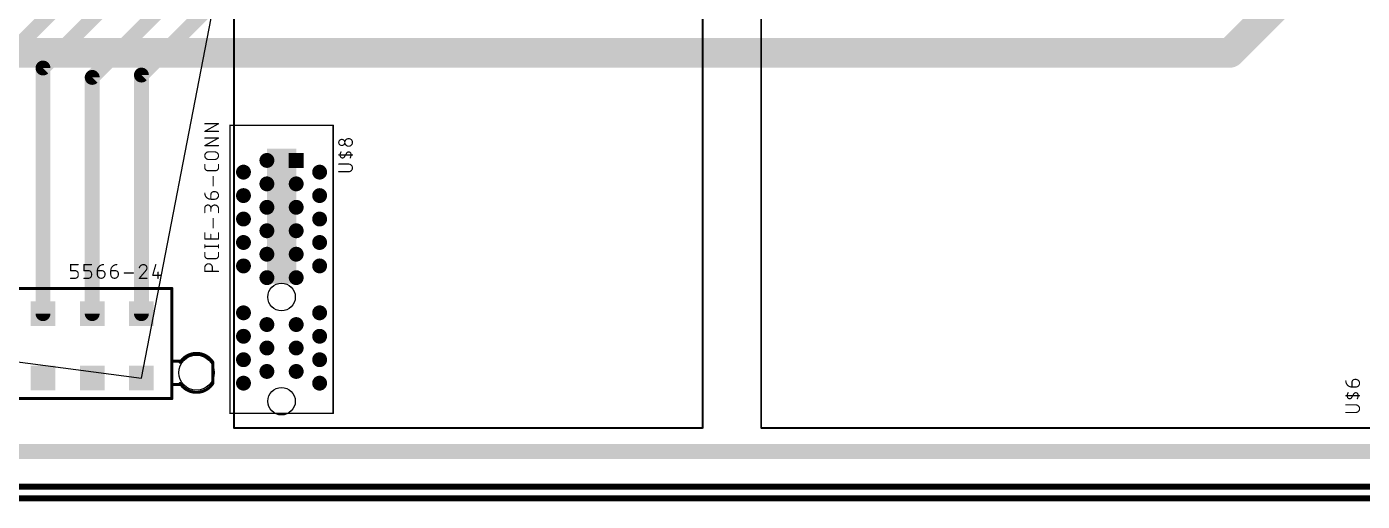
# Model space of a CAD drawing. Extents: x -92 to 260, y -27 to 208.
# Drawn here: x 72.3 to 186.3, y -1.3 to 39.2 of the extents above; entities that cross this region are included whole.
import ezdxf

# ---------------------------------------------------------------- set-up
doc = ezdxf.new("R2010")
doc.units = 0
for name, color, linetype in [('1', 12, 'CONTINUOUS'), ('121', 253, 'CONTINUOUS'), ('16', 132, 'CONTINUOUS'), ('17', 110, 'CONTINUOUS'), ('19', 53, 'CONTINUOUS'), ('20', 31, 'CONTINUOUS'), ('21', 253, 'CONTINUOUS'), ('23', 53, 'CONTINUOUS'), ('25', 253, 'CONTINUOUS'), ('27', 253, 'CONTINUOUS'), ('51', 253, 'CONTINUOUS')]:
    doc.layers.add(name, color=color, linetype=linetype)

# ---------------------------------------------------------------- blocks, each defined once
blk = doc.blocks.new('RECT')
blk.add_solid([(-0.5, -0.5), (0.5, -0.5), (-0.5, 0.5), (0.5, 0.5)])
blk = doc.blocks.new('SQUAREP')
blk.add_solid([(-0.5, -0.5), (0.5, -0.5), (-0.5, 0.5), (0.5, 0.5)])
blk = doc.blocks.new('ROUNDP')
at = {"const_width": 0.5}
blk.add_lwpolyline([(0, -0.25, 1), (0, 0.25, 1), (0, -0.25)], format="xyb", dxfattribs=at)

msp = doc.modelspace()

# ---------------------------------------------------------------- linework, layer by layer
at = {"layer": '1'}
for points, const_width in [([(88, 54), (71, 37)], 1.27), ([(73.7, 35.7), (89, 51)], 1.27), ([(77.9, 34.9), (91, 48)], 1.27), ([(82.1, 35.1), (92, 45)], 1.27), ([(73.7, 14.75), (73.7, 35.7)], 1.27), ([(77.9, 14.75), (77.9, 34.9)], 1.27), ([(82.1, 14.75), (82.1, 35.1)], 1.27), ([(204, 3), (42.15, 3)], 1.27), ([(-1, 0), (211, 0)], 0.508)]:
    msp.add_lwpolyline(points, dxfattribs=dict(at, const_width=const_width))
at = {"layer": '1', "const_width": 0.635}
for points in [[(74.0175, 35.7, 1), (73.3825, 35.7)], [(73.4755, 35.9245, 1), (73.9245, 35.4755)], [(78.2175, 34.9, 1), (77.5825, 34.9)], [(77.6755, 35.1245, 1), (78.1245, 34.6755)], [(82.4175, 35.1, 1), (81.7825, 35.1)], [(81.8755, 35.3245, 1), (82.3245, 34.8755)], [(73.3825, 14.75, 1), (74.0175, 14.75)], [(77.5825, 14.75, 1), (78.2175, 14.75)], [(81.7825, 14.75, 1), (82.4175, 14.75)]]:
    msp.add_lwpolyline(points, format="xyb", dxfattribs=at)
at = {"layer": '121', "const_width": 0.1524}
for points in [[(90, 110), (90, 5)], [(130, 5), (130, 110)], [(135, 80), (135, 5)], [(90, 5), (130, 5)], [(135, 5), (195, 5)]]:
    msp.add_lwpolyline(points, dxfattribs=at)
at = {"layer": '121', "const_width": 0.0762}
for points in [[(90, 5.0381, 1), (90, 4.9619)], [(89.9619, 5, 1), (90.0381, 5)], [(129.9619, 5, 1), (130.0381, 5)], [(130, 4.9619, 1), (130, 5.0381)], [(135, 5.0381, 1), (135, 4.9619)], [(134.9619, 5, 1), (135.0381, 5)]]:
    msp.add_lwpolyline(points, format="xyb", dxfattribs=at)
at = {"layer": '16'}
for points, const_width in [([(192.19, 54.19), (175, 37)], 2.54), ([(175, 37), (36.25, 37)], 2.54), ([(-2, -1), (212, -1)], 0.508)]:
    msp.add_lwpolyline(points, dxfattribs=dict(at, const_width=const_width))
at = {"layer": '16', "const_width": 1.27}
for points in [[(174.551, 37.449, 1), (175.449, 36.551)], [(175, 36.365, 1), (175, 37.635)]]:
    msp.add_lwpolyline(points, format="xyb", dxfattribs=at)
at = {"layer": '19'}
for p, q in [((82.1, 9.25), (97.31, 87.82)), ((40.1, 14.75), (82.1, 9.25))]:
    msp.add_line(p, q, dxfattribs=at)
at = {"layer": '20'}
msp.add_line((0, 0), (210, 0), dxfattribs=at)
for centre, radius in [((94.06, 16.17), 1.175), ((86.8, 9.71), 1.5), ((94.06, 7.28), 1.175)]:
    msp.add_circle(centre, radius, dxfattribs=at)
at = {"layer": '21'}
for points, const_width in [([(89.66, 30.82), (98.46, 30.82)], 0.127), ([(89.66, 30.82), (89.66, 6.24)], 0.127), ([(98.46, 30.82), (98.46, 6.24)], 0.127), ([(33.3, 16.9), (84.7, 16.9)], 0.254), ([(84.7, 16.9), (84.7, 7.5)], 0.254), ([(85.5, 10.7), (84.8, 10.7)], 0.254), ([(88.2, 8.8), (88.2, 10.6)], 0.254), ([(85.5, 8.7), (84.8, 8.7)], 0.254), ([(84.7, 7.5), (33.3, 7.5)], 0.254), ([(98.46, 6.24), (89.66, 6.24)], 0.127)]:
    msp.add_lwpolyline(points, dxfattribs=dict(at, const_width=const_width))
for points, const_width in [([(89.6918, 30.82, 1), (89.6283, 30.82)], 0.0635), ([(89.66, 30.8517, 1), (89.66, 30.7883)], 0.0635), ([(98.4918, 30.82, 1), (98.4283, 30.82)], 0.0635), ([(98.46, 30.7883, 1), (98.46, 30.8517)], 0.0635), ([(84.7635, 16.9, 1), (84.6365, 16.9)], 0.127), ([(84.7, 16.8365, 1), (84.7, 16.9635)], 0.127), ([(88.2, 10.6, 0.546), (85.4, 10.6)], 0.254), ([(84.8, 10.7635, 1), (84.8, 10.6365)], 0.127), ([(85.3466, 10.6343, 1), (85.4534, 10.5657)], 0.127), ([(85.5, 10.6365, 1), (85.5, 10.7635)], 0.127), ([(88.2635, 10.6, 1), (88.1365, 10.6)], 0.127), ([(88.1466, 10.5657, 1), (88.2534, 10.6343)], 0.127), ([(84.8, 8.7635, 1), (84.8, 8.6365)], 0.127), ([(85.4, 8.8, 0.546), (88.2, 8.8)], 0.254), ([(85.4534, 8.8343, 1), (85.3466, 8.7657)], 0.127), ([(85.5, 8.6365, 1), (85.5, 8.7635)], 0.127), ([(88.1365, 8.8, 1), (88.2635, 8.8)], 0.127), ([(88.2534, 8.7657, 1), (88.1466, 8.8343)], 0.127), ([(84.6365, 7.5, 1), (84.7635, 7.5)], 0.127), ([(84.7, 7.4365, 1), (84.7, 7.5635)], 0.127), ([(89.66, 6.2717, 1), (89.66, 6.2083)], 0.0635), ([(89.6283, 6.24, 1), (89.6918, 6.24)], 0.0635), ([(98.4283, 6.24, 1), (98.4918, 6.24)], 0.0635), ([(98.46, 6.2083, 1), (98.46, 6.2717)], 0.0635)]:
    msp.add_lwpolyline(points, format="xyb", dxfattribs=dict(at, const_width=const_width))
at = {"layer": '23'}
msp.add_point((90, 31), dxfattribs=at)
at = {"layer": '25'}
for points, const_width in [([(99.2004, 29.6143, 1), (99.2004, 29.095)], 0.1016), ([(99.2004, 29.095, 1), (99.2004, 29.6143)], 0.1016), ([(99.2004, 29.6397, 1), (99.2004, 29.5889)], 0.0508), ([(99.2004, 29.5889, 1), (99.2004, 29.6397)], 0.0508), ([(99.7846, 29.6792, 1), (99.7846, 29.0301)], 0.1016), ([(99.7846, 29.0301, 1), (99.7846, 29.6792)], 0.1016), ([(99.7846, 29.7046, 1), (99.7846, 29.6538)], 0.0508), ([(99.7846, 29.6538, 1), (99.7846, 29.7046)], 0.0508), ([(99.1355, 28.5475, 0.1823), (99.0706, 28.1905)], 0.1016), ([(99.1573, 28.5344, 1), (99.1138, 28.5606)], 0.0508), ([(99.2004, 29.1204, 1), (99.2004, 29.0696)], 0.0508), ([(99.2004, 29.0696, 1), (99.2004, 29.1204)], 0.0508), ([(99.9794, 28.3852, 0.6917), (99.6224, 28.4501)], 0.1016), ([(99.6441, 28.4371, 1), (99.6006, 28.4632)], 0.0508), ([(99.7846, 29.0555, 1), (99.7846, 29.0047)], 0.0508), ([(99.7846, 29.0047, 1), (99.7846, 29.0555)], 0.0508), ([(98.9408, 28.3132, 1), (98.9408, 28.2624)], 0.0508), ([(98.9408, 27.5329, 1), (98.9408, 27.4821)], 0.0508), ([(99.0706, 28.1905, 0.6917), (99.4276, 28.1256)], 0.1016), ([(99.0956, 28.195, 1), (99.0456, 28.1859)], 0.0508), ([(99.0456, 28.1859, 1), (99.0956, 28.195)], 0.0508), ([(99.4059, 28.1386, 1), (99.4494, 28.1125)], 0.0508), ([(99.4494, 28.1125, 1), (99.4059, 28.1386)], 0.0508), ([(99.5032, 28.3009, 1), (99.5468, 28.2748)], 0.0508), ([(99.5468, 28.2748, 1), (99.5032, 28.3009)], 0.0508), ([(99.6006, 28.4632, 1), (99.6441, 28.4371)], 0.0508), ([(99.7846, 26.8584, 1), (99.7846, 27.5075)], 0.1016), ([(99.7846, 27.5329, 1), (99.7846, 27.4821)], 0.0508), ([(99.7846, 27.4821, 1), (99.7846, 27.5329)], 0.0508), ([(99.9145, 28.0282, 0.1823), (99.9794, 28.3852)], 0.1016), ([(99.8927, 28.0413, 1), (99.9362, 28.0151)], 0.0508), ([(100.0044, 28.3898, 1), (99.9544, 28.3806)], 0.0508), ([(99.9544, 28.3806, 1), (100.0044, 28.3898)], 0.0508), ([(100.1092, 28.2624, 1), (100.1092, 28.3132)], 0.0508), ([(98.9408, 26.8838, 1), (98.9408, 26.833)], 0.0508), ([(99.7846, 26.8838, 1), (99.7846, 26.833)], 0.0508), ([(99.7846, 26.833, 1), (99.7846, 26.8838)], 0.0508), ([(185.6697, 9.1416, 0.4142), (185.4101, 8.882)], 0.1016), ([(185.6697, 9.167, 1), (185.6697, 9.1162)], 0.0508), ([(185.6697, 9.1162, 1), (185.6697, 9.167)], 0.0508), ([(185.7346, 8.4925, 1), (185.7346, 9.1416)], 0.1016), ([(185.7346, 9.167, 1), (185.7346, 9.1162)], 0.0508), ([(185.7346, 9.1162, 1), (185.7346, 9.167)], 0.0508), ([(184.8908, 9.0118, 0.4142), (185.4101, 8.4925)], 0.1016), ([(184.9162, 9.0118, 1), (184.8654, 9.0118)], 0.0508), ([(185.0855, 8.0099, 0.1823), (185.0206, 7.6529)], 0.1016), ([(185.1073, 7.9968, 1), (185.0638, 8.023)], 0.0508), ([(185.4355, 8.882, 1), (185.3847, 8.882)], 0.0508), ([(185.3847, 8.882, 1), (185.4355, 8.882)], 0.0508), ([(185.4101, 8.5179, 1), (185.4101, 8.4671)], 0.0508), ([(185.3847, 8.4925, 1), (185.4355, 8.4925)], 0.0508), ([(185.4101, 8.4671, 1), (185.4101, 8.5179)], 0.0508), ([(185.9294, 7.8476, 0.6917), (185.5724, 7.9125)], 0.1016), ([(185.7346, 8.5179, 1), (185.7346, 8.4671)], 0.0508), ([(185.7346, 8.4671, 1), (185.7346, 8.5179)], 0.0508), ([(184.8908, 7.7757, 1), (184.8908, 7.7249)], 0.0508), ([(184.8908, 6.9953, 1), (184.8908, 6.9445)], 0.0508), ([(185.0206, 7.6529, 0.6917), (185.3776, 7.588)], 0.1016), ([(185.0456, 7.6574, 1), (184.9956, 7.6483)], 0.0508), ([(184.9956, 7.6483, 1), (185.0456, 7.6574)], 0.0508), ([(185.3559, 7.601, 1), (185.3994, 7.5749)], 0.0508), ([(185.3994, 7.5749, 1), (185.3559, 7.601)], 0.0508), ([(185.4532, 7.7633, 1), (185.4968, 7.7372)], 0.0508), ([(185.4968, 7.7372, 1), (185.4532, 7.7633)], 0.0508), ([(185.5506, 7.9256, 1), (185.5941, 7.8995)], 0.0508), ([(185.5941, 7.8995, 1), (185.5506, 7.9256)], 0.0508), ([(185.7346, 6.3208, 1), (185.7346, 6.9699)], 0.1016), ([(185.7346, 6.9953, 1), (185.7346, 6.9445)], 0.0508), ([(185.7346, 6.9445, 1), (185.7346, 6.9953)], 0.0508), ([(185.8645, 7.4906, 0.1823), (185.9294, 7.8476)], 0.1016), ([(185.8427, 7.5037, 1), (185.8862, 7.4775)], 0.0508), ([(185.9544, 7.8522, 1), (185.9044, 7.8431)], 0.0508), ([(185.9044, 7.8431, 1), (185.9544, 7.8522)], 0.0508), ([(186.0592, 7.7249, 1), (186.0592, 7.7757)], 0.0508), ([(184.8908, 6.3462, 1), (184.8908, 6.2954)], 0.0508), ([(185.7346, 6.3462, 1), (185.7346, 6.2954)], 0.0508), ([(185.7346, 6.2954, 1), (185.7346, 6.3462)], 0.0508)]:
    msp.add_lwpolyline(points, format="xyb", dxfattribs=dict(at, const_width=const_width))
at = {"layer": '25', "const_width": 0.1016}
for points in [[(99.525, 28.2878), (99.6224, 28.4501)], [(100.1092, 28.2878), (98.9408, 28.2878)], [(99.7846, 27.5075), (98.9408, 27.5075)], [(99.525, 28.2878), (99.4276, 28.1256)], [(98.9408, 26.8584), (99.7846, 26.8584)], [(185.6697, 9.1416), (185.7346, 9.1416)], [(185.4101, 8.4925), (185.4101, 8.882)], [(185.7346, 8.4925), (185.4101, 8.4925)], [(186.0592, 7.7503), (184.8908, 7.7503)], [(185.7346, 6.9699), (184.8908, 6.9699)], [(185.475, 7.7503), (185.3776, 7.588)], [(185.475, 7.7503), (185.5724, 7.9125)], [(184.8908, 6.3208), (185.7346, 6.3208)]]:
    msp.add_lwpolyline(points, dxfattribs=at)
at = {"layer": '27', "const_width": 0.1016}
for points in [[(87.5108, 30.3001), (88.6792, 30.9492)], [(88.6792, 30.9492), (87.5108, 30.9492)], [(88.6792, 30.3001), (87.5108, 30.3001)], [(87.5108, 29.0809), (88.6792, 29.73)], [(88.6792, 29.73), (87.5108, 29.73)], [(88.6792, 29.0809), (87.5108, 29.0809)], [(87.8354, 28.5489), (88.3546, 28.5489)], [(87.5108, 27.2036), (87.5108, 27.4633)], [(88.3546, 27.8998), (87.8354, 27.8998)], [(88.6792, 27.4633), (88.6792, 27.2036)], [(88.4196, 26.944), (87.7704, 26.944)], [(88.2248, 25.6632), (88.2248, 26.4421)], [(88.2897, 25.158), (88.3546, 25.158)], [(88.0301, 24.5089), (88.0301, 24.8984)], [(88.3546, 24.5089), (88.0301, 24.5089)], [(87.5108, 23.3659), (87.5108, 23.7554)], [(88.0301, 23.7554), (88.0301, 23.4957)], [(88.2248, 22.0818), (88.2248, 22.8607)], [(88.6792, 23.3659), (88.6792, 23.6905)], [(87.5108, 21.1203), (87.5108, 21.6395)], [(88.6792, 21.6395), (88.6792, 21.1203)], [(88.6792, 21.1203), (87.5108, 21.1203)], [(87.5108, 20.3602), (87.5108, 20.6199)], [(87.5108, 20.4901), (88.6792, 20.4901)], [(88.0301, 21.1203), (88.0301, 21.5097)], [(88.6792, 20.3602), (88.6792, 20.6199)], [(87.5108, 19.6979), (87.5108, 19.9576)], [(88.4196, 19.4383), (87.7704, 19.4383)], [(88.6792, 19.9576), (88.6792, 19.6979)], [(76.0547, 18.4149), (76.0547, 18.9342)], [(76.0547, 18.9342), (76.7038, 18.9342)], [(76.4442, 18.4149), (76.0547, 18.4149)], [(77.1977, 18.4149), (77.1977, 18.9342)], [(77.1977, 18.9342), (77.8468, 18.9342)], [(77.5872, 18.4149), (77.1977, 18.4149)], [(78.3407, 18.4149), (78.7302, 18.4149)], [(78.3407, 18.0904), (78.3407, 18.4149)], [(79.4837, 18.4149), (79.8732, 18.4149)], [(79.4837, 18.0904), (79.4837, 18.4149)], [(80.638, 18.2202), (81.4169, 18.2202)], [(82.4738, 18.4149), (81.9221, 17.7658)], [(83.3247, 18.9342), (83.0651, 18.0254)], [(83.5195, 18.2851), (83.5195, 17.7658)], [(87.5108, 18.3536), (87.5108, 18.6782)], [(88.6792, 18.3536), (87.5108, 18.3536)], [(88.1599, 18.6782), (88.1599, 18.3536)], [(76.0547, 17.7658), (76.4442, 17.7658)], [(76.7038, 18.0254), (76.7038, 18.1553)], [(77.1977, 17.7658), (77.5872, 17.7658)], [(77.8468, 18.0254), (77.8468, 18.1553)], [(78.9898, 18.1553), (78.9898, 18.0904)], [(80.1328, 18.1553), (80.1328, 18.0904)], [(81.9221, 17.7658), (82.5712, 17.7658)], [(83.0651, 18.0254), (83.7142, 18.0254)]]:
    msp.add_lwpolyline(points, dxfattribs=at)
at = {"layer": '27'}
for points, const_width in [([(87.5108, 30.9746, 1), (87.5108, 30.9238)], 0.0508), ([(88.6915, 30.927, 1), (88.6669, 30.9714)], 0.0508), ([(88.6792, 30.9238, 1), (88.6792, 30.9746)], 0.0508), ([(87.5108, 30.3255, 1), (87.5108, 30.2747)], 0.0508), ([(87.4985, 30.3223, 1), (87.5231, 30.2779)], 0.0508), ([(87.5108, 29.7554, 1), (87.5108, 29.7046)], 0.0508), ([(88.6915, 29.7078, 1), (88.6669, 29.7522)], 0.0508), ([(88.6792, 30.2747, 1), (88.6792, 30.3255)], 0.0508), ([(88.6792, 29.7046, 1), (88.6792, 29.7554)], 0.0508), ([(87.5108, 29.1063, 1), (87.5108, 29.0555)], 0.0508), ([(87.4985, 29.1031, 1), (87.5231, 29.0587)], 0.0508), ([(87.8354, 28.5489, 1), (87.8354, 27.8998)], 0.1016), ([(87.8354, 28.5743, 1), (87.8354, 28.5235)], 0.0508), ([(87.8354, 28.5235, 1), (87.8354, 28.5743)], 0.0508), ([(88.3546, 27.8998, 1), (88.3546, 28.5489)], 0.1016), ([(88.3546, 28.5743, 1), (88.3546, 28.5235)], 0.0508), ([(88.3546, 28.5235, 1), (88.3546, 28.5743)], 0.0508), ([(88.6792, 29.0555, 1), (88.6792, 29.1063)], 0.0508), ([(87.5362, 27.4633, 1), (87.4854, 27.4633)], 0.0508), ([(87.8354, 27.9252, 1), (87.8354, 27.8744)], 0.0508), ([(87.8354, 27.8744, 1), (87.8354, 27.9252)], 0.0508), ([(88.3546, 27.9252, 1), (88.3546, 27.8744)], 0.0508), ([(88.3546, 27.8744, 1), (88.3546, 27.9252)], 0.0508), ([(88.7046, 27.4633, 1), (88.6538, 27.4633)], 0.0508), ([(87.5108, 27.2036, 0.4142), (87.7704, 26.944)], 0.1016), ([(87.5362, 27.2036, 1), (87.4854, 27.2036)], 0.0508), ([(87.4854, 27.2036, 1), (87.5362, 27.2036)], 0.0508), ([(87.7704, 26.9694, 1), (87.7704, 26.9186)], 0.0508), ([(87.7704, 26.9186, 1), (87.7704, 26.9694)], 0.0508), ([(88.2502, 26.4421, 1), (88.1994, 26.4421)], 0.0508), ([(88.4196, 26.944, 0.4142), (88.6792, 27.2036)], 0.1016), ([(88.4196, 26.9694, 1), (88.4196, 26.9186)], 0.0508), ([(88.4196, 26.9186, 1), (88.4196, 26.9694)], 0.0508), ([(88.7046, 27.2036, 1), (88.6538, 27.2036)], 0.0508), ([(88.6538, 27.2036, 1), (88.7046, 27.2036)], 0.0508), ([(87.5108, 25.0282, 0.4142), (88.0301, 24.5089)], 0.1016), ([(87.5362, 25.0282, 1), (87.4854, 25.0282)], 0.0508), ([(88.2897, 25.158, 0.4142), (88.0301, 24.8984)], 0.1016), ([(88.1994, 25.6632, 1), (88.2502, 25.6632)], 0.0508), ([(88.2897, 25.1834, 1), (88.2897, 25.1326)], 0.0508), ([(88.2897, 25.1326, 1), (88.2897, 25.1834)], 0.0508), ([(88.3546, 24.5089, 1), (88.3546, 25.158)], 0.1016), ([(88.3546, 25.1834, 1), (88.3546, 25.1326)], 0.0508), ([(88.3546, 25.1326, 1), (88.3546, 25.1834)], 0.0508), ([(88.0301, 23.7554, 1), (87.5108, 23.7554)], 0.1016), ([(88.0555, 24.8984, 1), (88.0047, 24.8984)], 0.0508), ([(88.0047, 24.8984, 1), (88.0555, 24.8984)], 0.0508), ([(88.0301, 24.5343, 1), (88.0301, 24.4835)], 0.0508), ([(88.0047, 24.5089, 1), (88.0555, 24.5089)], 0.0508), ([(88.6792, 23.6905, 1), (88.0301, 23.6905)], 0.1016), ([(88.0301, 24.4835, 1), (88.0301, 24.5343)], 0.0508), ([(88.3546, 24.5343, 1), (88.3546, 24.4835)], 0.0508), ([(88.3546, 24.4835, 1), (88.3546, 24.5343)], 0.0508), ([(87.5362, 23.7554, 1), (87.4854, 23.7554)], 0.0508), ([(87.4854, 23.7554, 1), (87.5362, 23.7554)], 0.0508), ([(87.4854, 23.3659, 1), (87.5362, 23.3659)], 0.0508), ([(88.0555, 23.7554, 1), (88.0047, 23.7554)], 0.0508), ([(88.0047, 23.7554, 1), (88.0555, 23.7554)], 0.0508), ([(88.0047, 23.6905, 1), (88.0555, 23.6905)], 0.0508), ([(88.0047, 23.4957, 1), (88.0555, 23.4957)], 0.0508), ([(88.2502, 22.8607, 1), (88.1994, 22.8607)], 0.0508), ([(88.7046, 23.6905, 1), (88.6538, 23.6905)], 0.0508), ([(88.6538, 23.6905, 1), (88.7046, 23.6905)], 0.0508), ([(88.6538, 23.3659, 1), (88.7046, 23.3659)], 0.0508), ([(87.5362, 21.6395, 1), (87.4854, 21.6395)], 0.0508), ([(88.1994, 22.0818, 1), (88.2502, 22.0818)], 0.0508), ([(88.7046, 21.6395, 1), (88.6538, 21.6395)], 0.0508), ([(87.5108, 21.1457, 1), (87.5108, 21.0949)], 0.0508), ([(87.4854, 21.1203, 1), (87.5362, 21.1203)], 0.0508), ([(87.5362, 20.6199, 1), (87.4854, 20.6199)], 0.0508), ([(87.5108, 20.5155, 1), (87.5108, 20.4647)], 0.0508), ([(88.0555, 21.5097, 1), (88.0047, 21.5097)], 0.0508), ([(88.0047, 21.1203, 1), (88.0555, 21.1203)], 0.0508), ([(88.6538, 21.1203, 1), (88.7046, 21.1203)], 0.0508), ([(88.7046, 20.6199, 1), (88.6538, 20.6199)], 0.0508), ([(88.6792, 21.0949, 1), (88.6792, 21.1457)], 0.0508), ([(88.6792, 20.4647, 1), (88.6792, 20.5155)], 0.0508), ([(87.4854, 20.3602, 1), (87.5362, 20.3602)], 0.0508), ([(87.5362, 19.9576, 1), (87.4854, 19.9576)], 0.0508), ([(87.5108, 19.6979, 0.4142), (87.7704, 19.4383)], 0.1016), ([(87.5362, 19.6979, 1), (87.4854, 19.6979)], 0.0508), ([(87.4854, 19.6979, 1), (87.5362, 19.6979)], 0.0508), ([(87.7704, 19.4637, 1), (87.7704, 19.4129)], 0.0508), ([(87.7704, 19.4129, 1), (87.7704, 19.4637)], 0.0508), ([(88.4196, 19.4383, 0.4142), (88.6792, 19.6979)], 0.1016), ([(88.4196, 19.4637, 1), (88.4196, 19.4129)], 0.0508), ([(88.4196, 19.4129, 1), (88.4196, 19.4637)], 0.0508), ([(88.6538, 20.3602, 1), (88.7046, 20.3602)], 0.0508), ([(88.7046, 19.9576, 1), (88.6538, 19.9576)], 0.0508), ([(88.7046, 19.6979, 1), (88.6538, 19.6979)], 0.0508), ([(88.6538, 19.6979, 1), (88.7046, 19.6979)], 0.0508), ([(76.0801, 18.9342, 1), (76.0293, 18.9342)], 0.0508), ([(76.0547, 18.9596, 1), (76.0547, 18.9088)], 0.0508), ([(76.0547, 18.4403, 1), (76.0547, 18.3895)], 0.0508), ([(76.0293, 18.4149, 1), (76.0801, 18.4149)], 0.0508), ([(76.7038, 18.1553, 0.4142), (76.4442, 18.4149)], 0.1016), ([(76.4442, 18.4403, 1), (76.4442, 18.3895)], 0.0508), ([(76.4442, 18.3895, 1), (76.4442, 18.4403)], 0.0508), ([(76.7038, 18.9088, 1), (76.7038, 18.9596)], 0.0508), ([(77.2231, 18.9342, 1), (77.1723, 18.9342)], 0.0508), ([(77.1977, 18.9596, 1), (77.1977, 18.9088)], 0.0508), ([(77.1977, 18.4403, 1), (77.1977, 18.3895)], 0.0508), ([(77.1723, 18.4149, 1), (77.2231, 18.4149)], 0.0508), ([(77.8468, 18.1553, 0.4142), (77.5872, 18.4149)], 0.1016), ([(77.5872, 18.4403, 1), (77.5872, 18.3895)], 0.0508), ([(77.5872, 18.3895, 1), (77.5872, 18.4403)], 0.0508), ([(77.8468, 18.9088, 1), (77.8468, 18.9596)], 0.0508), ([(78.86, 18.9342, 0.4142), (78.3407, 18.4149)], 0.1016), ([(78.3407, 18.4403, 1), (78.3407, 18.3895)], 0.0508), ([(78.3661, 18.4149, 1), (78.3153, 18.4149)], 0.0508), ([(78.3153, 18.4149, 1), (78.3661, 18.4149)], 0.0508), ([(78.9898, 18.1553, 0.4142), (78.7302, 18.4149)], 0.1016), ([(78.7302, 18.4403, 1), (78.7302, 18.3895)], 0.0508), ([(78.7302, 18.3895, 1), (78.7302, 18.4403)], 0.0508), ([(78.86, 18.9088, 1), (78.86, 18.9596)], 0.0508), ([(80.003, 18.9342, 0.4142), (79.4837, 18.4149)], 0.1016), ([(79.4837, 18.4403, 1), (79.4837, 18.3895)], 0.0508), ([(79.5091, 18.4149, 1), (79.4583, 18.4149)], 0.0508), ([(79.4583, 18.4149, 1), (79.5091, 18.4149)], 0.0508), ([(80.1328, 18.1553, 0.4142), (79.8732, 18.4149)], 0.1016), ([(79.8732, 18.4403, 1), (79.8732, 18.3895)], 0.0508), ([(79.8732, 18.3895, 1), (79.8732, 18.4403)], 0.0508), ([(80.003, 18.9088, 1), (80.003, 18.9596)], 0.0508), ([(80.638, 18.2456, 1), (80.638, 18.1948)], 0.0508), ([(81.4169, 18.1948, 1), (81.4169, 18.2456)], 0.0508), ([(82.2791, 18.9342, 0.3252), (81.9221, 18.6746)], 0.1016), ([(81.8979, 18.6824, 1), (81.9463, 18.6667)], 0.0508), ([(82.5712, 18.6421, 0.4142), (82.2791, 18.9342)], 0.1016), ([(82.2791, 18.9596, 1), (82.2791, 18.9088)], 0.0508), ([(82.2791, 18.9088, 1), (82.2791, 18.9596)], 0.0508), ([(82.4738, 18.4149, 0.2053), (82.5712, 18.6421)], 0.1016), ([(82.4563, 18.4333, 1), (82.4914, 18.3965)], 0.0508), ([(82.4932, 18.3985, 1), (82.4545, 18.4314)], 0.0508), ([(82.5966, 18.6421, 1), (82.5458, 18.6421)], 0.0508), ([(82.5458, 18.6421, 1), (82.5966, 18.6421)], 0.0508), ([(83.3492, 18.9272, 1), (83.3003, 18.9412)], 0.0508), ([(83.5449, 18.2851, 1), (83.4941, 18.2851)], 0.0508), ([(88.1599, 18.6782, 1), (87.5108, 18.6782)], 0.1016), ([(87.5362, 18.6782, 1), (87.4854, 18.6782)], 0.0508), ([(87.4854, 18.6782, 1), (87.5362, 18.6782)], 0.0508), ([(87.5108, 18.379, 1), (87.5108, 18.3282)], 0.0508), ([(87.4854, 18.3536, 1), (87.5362, 18.3536)], 0.0508), ([(88.1853, 18.6782, 1), (88.1345, 18.6782)], 0.0508), ([(88.1345, 18.6782, 1), (88.1853, 18.6782)], 0.0508), ([(88.1345, 18.3536, 1), (88.1853, 18.3536)], 0.0508), ([(88.6792, 18.3282, 1), (88.6792, 18.379)], 0.0508), ([(76.0547, 17.7912, 1), (76.0547, 17.7404)], 0.0508), ([(76.4442, 17.7658, 0.4142), (76.7038, 18.0254)], 0.1016), ([(76.4442, 17.7912, 1), (76.4442, 17.7404)], 0.0508), ([(76.4442, 17.7404, 1), (76.4442, 17.7912)], 0.0508), ([(76.7292, 18.1553, 1), (76.6784, 18.1553)], 0.0508), ([(76.6784, 18.1553, 1), (76.7292, 18.1553)], 0.0508), ([(76.7292, 18.0254, 1), (76.6784, 18.0254)], 0.0508), ([(76.6784, 18.0254, 1), (76.7292, 18.0254)], 0.0508), ([(77.1977, 17.7912, 1), (77.1977, 17.7404)], 0.0508), ([(77.5872, 17.7658, 0.4142), (77.8468, 18.0254)], 0.1016), ([(77.5872, 17.7912, 1), (77.5872, 17.7404)], 0.0508), ([(77.5872, 17.7404, 1), (77.5872, 17.7912)], 0.0508), ([(77.8722, 18.1553, 1), (77.8214, 18.1553)], 0.0508), ([(77.8214, 18.1553, 1), (77.8722, 18.1553)], 0.0508), ([(77.8722, 18.0254, 1), (77.8214, 18.0254)], 0.0508), ([(77.8214, 18.0254, 1), (77.8722, 18.0254)], 0.0508), ([(78.3407, 18.0904, 1), (78.9898, 18.0904)], 0.1016), ([(78.3661, 18.0904, 1), (78.3153, 18.0904)], 0.0508), ([(78.3153, 18.0904, 1), (78.3661, 18.0904)], 0.0508), ([(79.0152, 18.1553, 1), (78.9644, 18.1553)], 0.0508), ([(78.9644, 18.1553, 1), (79.0152, 18.1553)], 0.0508), ([(79.0152, 18.0904, 1), (78.9644, 18.0904)], 0.0508), ([(78.9644, 18.0904, 1), (79.0152, 18.0904)], 0.0508), ([(79.4837, 18.0904, 1), (80.1328, 18.0904)], 0.1016), ([(79.5091, 18.0904, 1), (79.4583, 18.0904)], 0.0508), ([(79.4583, 18.0904, 1), (79.5091, 18.0904)], 0.0508), ([(80.1582, 18.1553, 1), (80.1074, 18.1553)], 0.0508), ([(80.1074, 18.1553, 1), (80.1582, 18.1553)], 0.0508), ([(80.1582, 18.0904, 1), (80.1074, 18.0904)], 0.0508), ([(80.1074, 18.0904, 1), (80.1582, 18.0904)], 0.0508), ([(81.9027, 17.7823, 1), (81.9414, 17.7493)], 0.0508), ([(81.9221, 17.7912, 1), (81.9221, 17.7404)], 0.0508), ([(82.5712, 17.7404, 1), (82.5712, 17.7912)], 0.0508), ([(83.0651, 18.0508, 1), (83.0651, 18)], 0.0508), ([(83.0407, 18.0324, 1), (83.0895, 18.0185)], 0.0508), ([(83.4941, 17.7658, 1), (83.5449, 17.7658)], 0.0508), ([(83.7142, 18, 1), (83.7142, 18.0508)], 0.0508)]:
    msp.add_lwpolyline(points, format="xyb", dxfattribs=dict(at, const_width=const_width))

# ---------------------------------------------------------------- block references
at = {"layer": '17'}
for name, p, xscale, yscale, rotation in [('ROUNDP', (90.81, 26.82), 1.27, 1.27, 270), ('ROUNDP', (90.81, 26.82), 1.27, 1.27, 270), ('ROUNDP', (92.81, 27.82), 1.27, 1.27, 270), ('ROUNDP', (92.81, 27.82), 1.27, 1.27, 270), ('SQUAREP', (95.31, 27.82), 1.27, 1.27, 270), ('SQUAREP', (95.31, 27.82), 1.27, 1.27, 270), ('ROUNDP', (97.31, 26.82), 1.27, 1.27, 270), ('ROUNDP', (97.31, 26.82), 1.27, 1.27, 270), ('ROUNDP', (92.81, 25.82), 1.27, 1.27, 270), ('ROUNDP', (92.81, 25.82), 1.27, 1.27, 270), ('ROUNDP', (95.31, 25.82), 1.27, 1.27, 270), ('ROUNDP', (95.31, 25.82), 1.27, 1.27, 270), ('ROUNDP', (90.81, 24.82), 1.27, 1.27, 270), ('ROUNDP', (90.81, 24.82), 1.27, 1.27, 270), ('ROUNDP', (97.31, 24.82), 1.27, 1.27, 270), ('ROUNDP', (97.31, 24.82), 1.27, 1.27, 270), ('ROUNDP', (92.81, 23.82), 1.27, 1.27, 270), ('ROUNDP', (92.81, 23.82), 1.27, 1.27, 270), ('ROUNDP', (95.31, 23.82), 1.27, 1.27, 270), ('ROUNDP', (95.31, 23.82), 1.27, 1.27, 270), ('ROUNDP', (90.81, 22.82), 1.27, 1.27, 270), ('ROUNDP', (90.81, 22.82), 1.27, 1.27, 270), ('ROUNDP', (97.31, 22.82), 1.27, 1.27, 270), ('ROUNDP', (97.31, 22.82), 1.27, 1.27, 270), ('ROUNDP', (92.81, 21.82), 1.27, 1.27, 270), ('ROUNDP', (92.81, 21.82), 1.27, 1.27, 270), ('ROUNDP', (95.31, 21.82), 1.27, 1.27, 270), ('ROUNDP', (95.31, 21.82), 1.27, 1.27, 270), ('ROUNDP', (90.81, 20.82), 1.27, 1.27, 270), ('ROUNDP', (90.81, 20.82), 1.27, 1.27, 270), ('ROUNDP', (97.31, 20.82), 1.27, 1.27, 270), ('ROUNDP', (97.31, 20.82), 1.27, 1.27, 270), ('ROUNDP', (90.81, 18.82), 1.27, 1.27, 270), ('ROUNDP', (90.81, 18.82), 1.27, 1.27, 270), ('ROUNDP', (92.81, 19.82), 1.27, 1.27, 270), ('ROUNDP', (92.81, 19.82), 1.27, 1.27, 270), ('ROUNDP', (95.31, 19.82), 1.27, 1.27, 270), ('ROUNDP', (95.31, 19.82), 1.27, 1.27, 270), ('ROUNDP', (97.31, 18.82), 1.27, 1.27, 270), ('ROUNDP', (97.31, 18.82), 1.27, 1.27, 270), ('ROUNDP', (92.81, 17.82), 1.27, 1.27, 270), ('ROUNDP', (92.81, 17.82), 1.27, 1.27, 270), ('ROUNDP', (95.31, 17.82), 1.27, 1.27, 270), ('ROUNDP', (95.31, 17.82), 1.27, 1.27, 270), ('SQUAREP', (73.7, 14.75), 2.1, 2.1, 180), ('SQUAREP', (73.7, 14.75), 2.1, 2.1, 180), ('SQUAREP', (77.9, 14.75), 2.1, 2.1, 180), ('SQUAREP', (77.9, 14.75), 2.1, 2.1, 180), ('SQUAREP', (82.1, 14.75), 2.1, 2.1, 180), ('SQUAREP', (82.1, 14.75), 2.1, 2.1, 180), ('ROUNDP', (90.81, 14.82), 1.27, 1.27, 270), ('ROUNDP', (90.81, 14.82), 1.27, 1.27, 270), ('ROUNDP', (97.31, 14.82), 1.27, 1.27, 270), ('ROUNDP', (97.31, 14.82), 1.27, 1.27, 270), ('ROUNDP', (92.81, 13.82), 1.27, 1.27, 270), ('ROUNDP', (92.81, 13.82), 1.27, 1.27, 270), ('ROUNDP', (95.31, 13.82), 1.27, 1.27, 270), ('ROUNDP', (95.31, 13.82), 1.27, 1.27, 270), ('ROUNDP', (90.81, 12.82), 1.27, 1.27, 270), ('ROUNDP', (90.81, 12.82), 1.27, 1.27, 270), ('ROUNDP', (97.31, 12.82), 1.27, 1.27, 270), ('ROUNDP', (97.31, 12.82), 1.27, 1.27, 270), ('ROUNDP', (90.81, 10.82), 1.27, 1.27, 270), ('ROUNDP', (90.81, 10.82), 1.27, 1.27, 270), ('ROUNDP', (92.81, 11.82), 1.27, 1.27, 270), ('ROUNDP', (92.81, 11.82), 1.27, 1.27, 270), ('ROUNDP', (95.31, 11.82), 1.27, 1.27, 270), ('ROUNDP', (95.31, 11.82), 1.27, 1.27, 270), ('ROUNDP', (97.31, 10.82), 1.27, 1.27, 270), ('ROUNDP', (97.31, 10.82), 1.27, 1.27, 270), ('SQUAREP', (73.7, 9.25), 2.1, 2.1, 180), ('SQUAREP', (73.7, 9.25), 2.1, 2.1, 180), ('SQUAREP', (77.9, 9.25), 2.1, 2.1, 180), ('SQUAREP', (77.9, 9.25), 2.1, 2.1, 180), ('SQUAREP', (82.1, 9.25), 2.1, 2.1, 180), ('SQUAREP', (82.1, 9.25), 2.1, 2.1, 180), ('ROUNDP', (92.81, 9.82), 1.27, 1.27, 270), ('ROUNDP', (92.81, 9.82), 1.27, 1.27, 270), ('ROUNDP', (95.31, 9.82), 1.27, 1.27, 270), ('ROUNDP', (95.31, 9.82), 1.27, 1.27, 270), ('ROUNDP', (90.81, 8.82), 1.27, 1.27, 270), ('ROUNDP', (90.81, 8.82), 1.27, 1.27, 270), ('ROUNDP', (97.31, 8.82), 1.27, 1.27, 270), ('ROUNDP', (97.31, 8.82), 1.27, 1.27, 270)]:
    msp.add_blockref(name, p, dxfattribs=dict(at, xscale=xscale, yscale=yscale, rotation=rotation))
at = {"layer": '51', "xscale": 11.5, "yscale": 2.5, "rotation": 270}
msp.add_blockref('RECT', (94.06, 23.07), dxfattribs=at)

doc.saveas('drawing.dxf')
